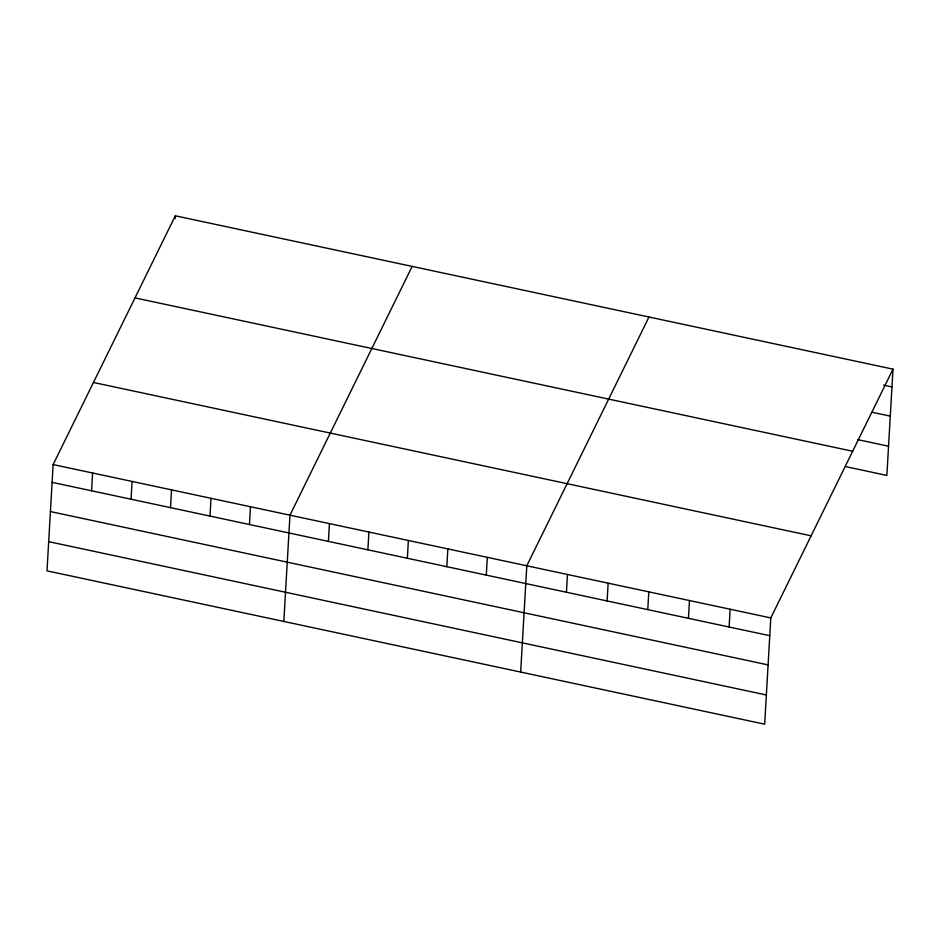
<?xml version="1.0" encoding="UTF-8"?>
<svg xmlns="http://www.w3.org/2000/svg" width="940" height="940" viewBox="0 0 940 940"><rect width="100%" height="100%" fill="white"/><g stroke="black" fill="none" stroke-linecap="round" stroke-linejoin="round"><path stroke-width="1.41" d="M53.133 464.572L47 570.85L764.678 724.2L770.8 617.921L893 369.15L175.322 215.8L53.133 464.572L770.8 617.921M91.579 490.786L92.602 473.008M131.048 499.222L132.07 481.445M175.169 218.538L175.322 215.8M170.516 507.659L171.55 489.869M209.996 516.084L211.018 498.306M249.464 524.52L250.487 506.742M283.833 621.457L289.966 515.179L412.155 266.408M328.413 541.393L329.435 523.615M367.881 549.83L368.903 532.04M407.349 558.254L408.383 540.476M446.829 566.691L447.851 548.913M486.297 575.127L487.32 557.35M520.666 672.065L526.799 565.774L648.988 317.015M566.444 592.247L567.466 574.469M607.111 600.942L608.133 583.164M647.777 609.625L648.8 591.847M688.444 618.32L689.466 600.543M729.111 627.004L730.133 609.226M893 369.15L886.866 475.429L846.2 466.734M883.565 385.13L891.978 386.928M872.062 412.237L890.286 416.138M857.703 439.626L888.559 446.218M134.996 297.898L852.674 451.247M93.448 382.474L811.126 535.823M52.1 482.349L769.778 635.698M50.419 511.56L768.098 664.909M48.68 541.652L766.359 694.989"/></g></svg>
